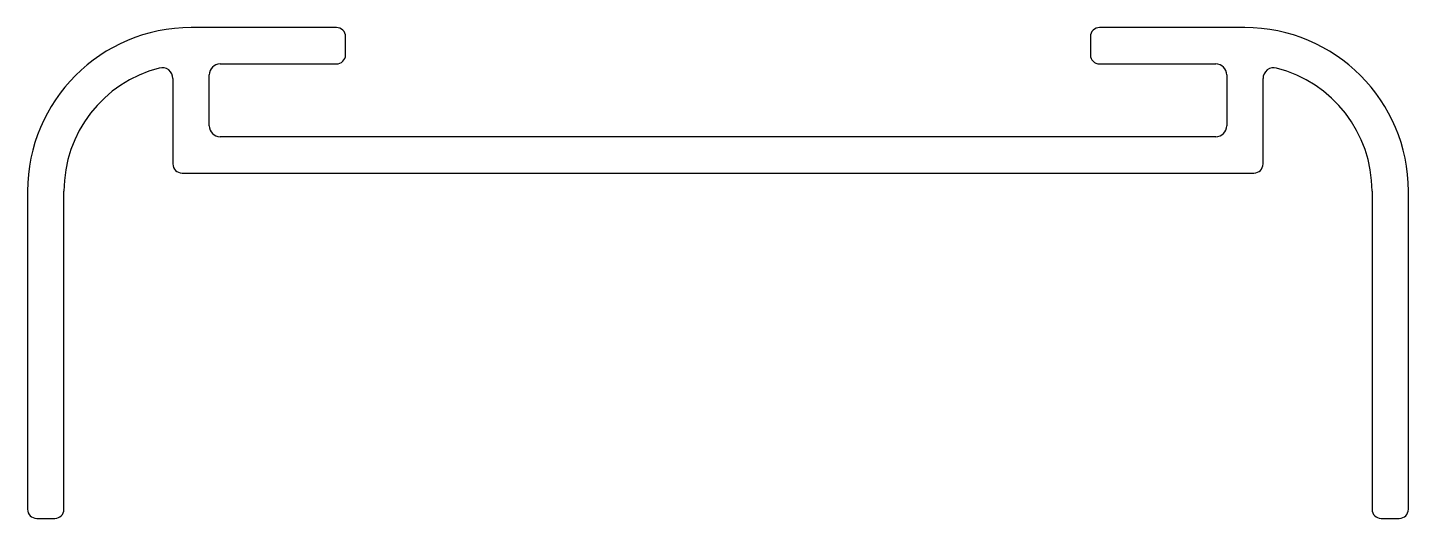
# Model space of a CAD drawing. Extents: x 1946.3 to 1984.3, y 1764.8 to 1778.3.
import ezdxf

# ---------------------------------------------------------------- set-up
doc = ezdxf.new("R2010")
doc.units = 0
doc.layers.get('0').update_dxf_attribs({"linetype": 'CONTINUOUS'})

msp = doc.modelspace()

# ---------------------------------------------------------------- linework, layer by layer
for p, q in [((1954.811, 1778.292), (1950.811, 1778.292)), ((1955.061, 1777.542), (1955.061, 1778.042)), ((1975.561, 1778.042), (1975.561, 1777.542)), ((1979.811, 1778.292), (1975.811, 1778.292)), ((1951.611, 1777.292), (1954.811, 1777.292)), ((1975.811, 1777.292), (1979.011, 1777.292)), ((1950.311, 1776.89), (1950.311, 1774.542)), ((1951.311, 1775.592), (1951.311, 1776.992)), ((1979.311, 1776.992), (1979.311, 1775.592)), ((1980.311, 1774.542), (1980.311, 1776.89)), ((1979.011, 1775.292), (1951.611, 1775.292)), ((1950.561, 1774.292), (1980.061, 1774.292)), ((1946.311, 1773.792), (1946.311, 1765.042)), ((1947.311, 1765.042), (1947.311, 1773.792)), ((1983.311, 1773.792), (1983.311, 1765.042)), ((1984.311, 1765.042), (1984.311, 1773.792)), ((1946.561, 1764.792), (1947.061, 1764.792)), ((1983.561, 1764.792), (1984.061, 1764.792))]:
    msp.add_line(p, q)
for centre, radius, start, end in [((1950.811, 1773.792), 4.5, 90.0003, 180), ((1954.811, 1778.042), 0.25, 0, 90.0003), ((1975.811, 1778.042), 0.25, 89.9997, 180), ((1979.811, 1773.792), 4.5, 0, 89.9997), ((1951.611, 1776.992), 0.3, 90, 180), ((1954.811, 1777.542), 0.25, 270, 0), ((1975.811, 1777.542), 0.25, 180, 270), ((1979.011, 1776.992), 0.3, 0, 90), ((1950.811, 1773.792), 3.5, 104.4777, 180), ((1950.011, 1776.89), 0.3, 0, 104.4777), ((1980.611, 1776.89), 0.3, 75.5223, 180), ((1979.811, 1773.792), 3.5, 0, 75.5223), ((1951.611, 1775.592), 0.3, 180, 270), ((1979.011, 1775.592), 0.3, 270, 360), ((1950.561, 1774.542), 0.25, 180, 270), ((1980.061, 1774.542), 0.25, 270, 0), ((1946.561, 1765.042), 0.25, 180, 270), ((1947.061, 1765.042), 0.25, 270, 0), ((1983.561, 1765.042), 0.25, 180, 270), ((1984.061, 1765.042), 0.25, 270, 0)]:
    msp.add_arc(centre, radius, start, end)

doc.saveas('drawing.dxf')
